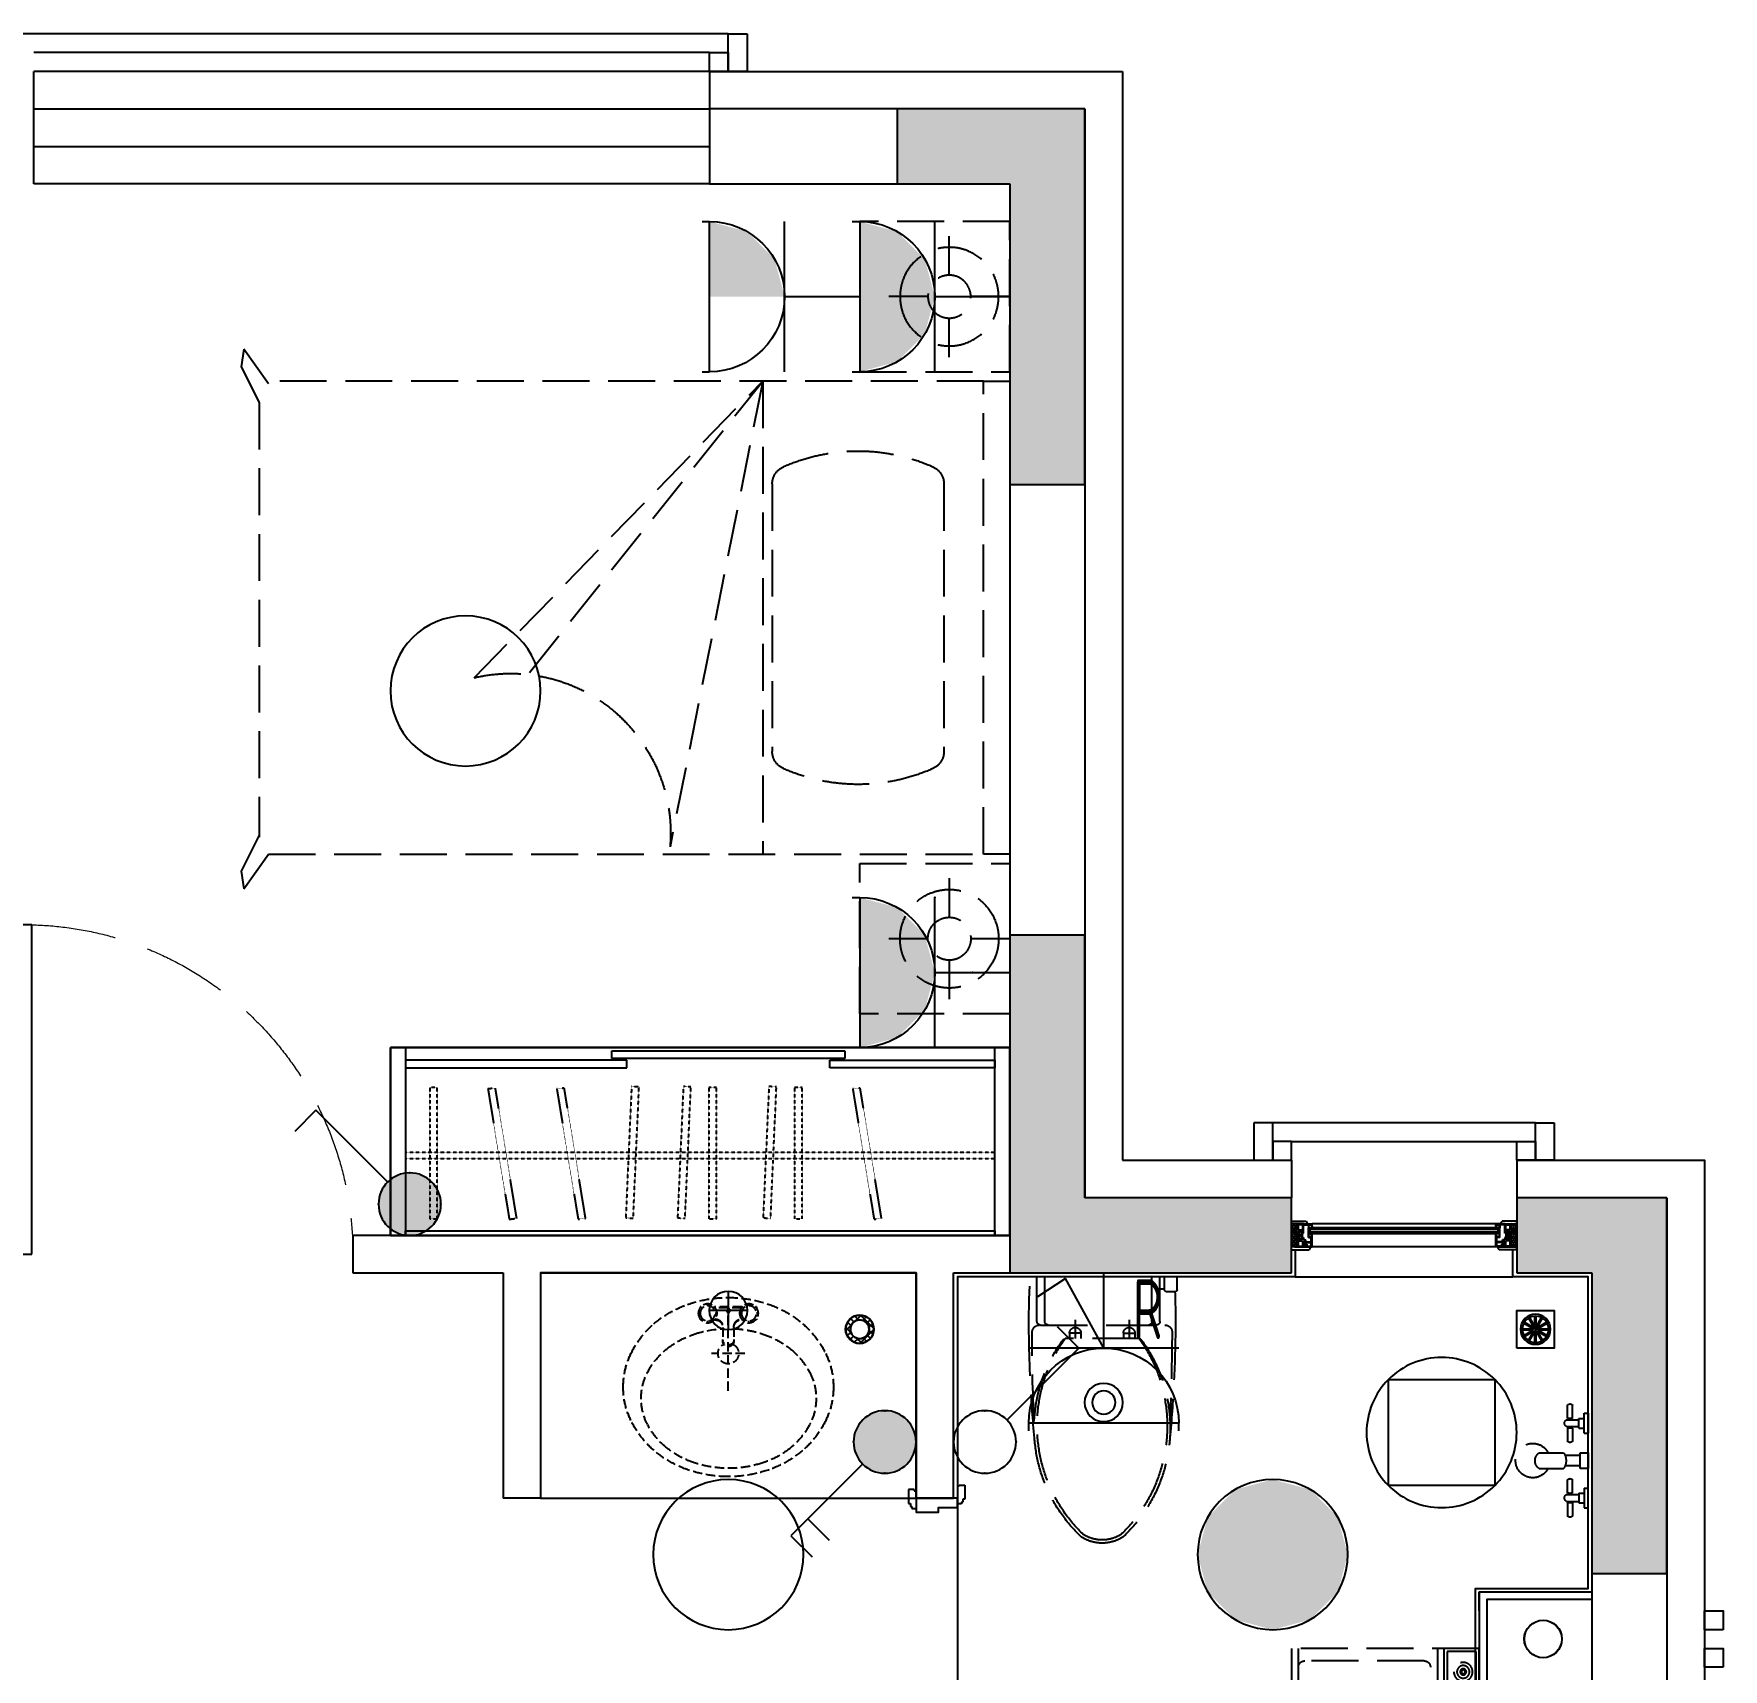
# Model space of a CAD drawing. Header units: millimetres. Extents: x -28014 to 297841, y -81741 to 47579.
# Drawn here: x 95933 to 100433, y 8376 to 12732 of the extents above; entities that cross this region are included whole.
import ezdxf
from ezdxf.enums import TextEntityAlignment as Align

# ---------------------------------------------------------------- set-up
doc = ezdxf.new("R2010")
doc.units = ezdxf.units.MM
doc.header["$MEASUREMENT"] = 0
doc.linetypes.add('__DASH', pattern=[0.35, 0.25, -0.1])
doc.linetypes.add('B1户型卧室平面图$0$DASH', pattern=[0.35, 0.25, -0.1])
for name, color, linetype in [('0-水', 1, 'Continuous'), ('A-楼面-下部', 23, 'Continuous'), ('A-楼面-厨卫', 6, 'Continuous'), ('A-楼面-家具', 8, 'Continuous'), ('A-楼面-装饰', 41, 'Continuous'), ('A-给排水-点位', 141, 'Continuous'), ('A-给排水-设备', 132, 'Continuous'), ('AR9-剪力墙（柱）填充', 250, 'Continuous'), ('AR9-剪力墙（柱）线', 6, 'Continuous'), ('AR9-墙线', 160, 'Continuous'), ('AR9-建筑幕墙（窗）', 12, 'Continuous'), ('DS-4BS-墙体完成面', 20, 'Continuous'), ('E-TEXT-PLAN-DJ', 7, 'Continuous'), ('EM-强电图标', 14, 'Continuous'), ('EQUIP-插座', 4, 'Continuous'), ('EQUIP-照明', 3, 'Continuous'), ('FC-平面高差线', 144, 'Continuous'), ('FF-厨卫（地坪隐）', 31, 'Continuous'), ('FF-活动家具', 51, 'Continuous'), ('FF-门', 20, 'Continuous'), ('FF-门套', 20, 'Continuous'), ('P-污水-立管', 50, 'Continuous'), ('RC-天花轮廓线', 30, 'Continuous'), ('SURFACE', 6, 'Continuous'), ('TEL_TEXT', 7, 'Continuous'), ('装饰', 152, 'Continuous')]:
    doc.layers.add(name, color=color, linetype=linetype)
doc.styles.add('_TEL_ATTDEF', font='GBENOR', dxfattribs={"width": 0.8, "height": 3, "bigfont": 'GBCBIG'})
doc.styles.add('_TEL_DIM', font='', dxfattribs={"width": 0.8, "height": 3.5})
doc.styles.get("Standard").update_dxf_attribs({"font": 'arial.ttf'})
doc.styles.add('tssd', font='hzs.shx', dxfattribs={"width": 0.7, "bigfont": 'hztxt.shx'})
doc.styles.get('_TEL_DIM').set_extended_font_data('SimSun')

# ---------------------------------------------------------------- blocks, each defined once
blk = doc.blocks.new('$plan$00003682')
at = {"layer": 'FF-厨卫（地坪隐）', "linetype": '__DASH', "ltscale": 100}
for p, q in [((-80, -42.1), (-75, -42.1)), ((-75, -24.6), (-75, -27.1)), ((-75, -24.6), (-72.9, -24.6)), ((-72.7, -24.4), (-69.1, -27.9)), ((-55, -22.1), (-55, -17.1)), ((-37.3, -24.4), (-40.9, -27.9)), ((-37.1, -24.6), (37.1, -24.6)), ((-35, -27.1), (35, -27.1)), ((-35, -42.1), (-30, -42.1)), ((0, -248.6), (0, -23.7)), ((35, -42.1), (30, -42.1)), ((37.3, -24.4), (40.9, -27.9)), ((55, -22.1), (55, -17.1)), ((72.7, -24.4), (69.1, -27.9)), ((72.9, -24.6), (75, -24.6)), ((75, -24.6), (75, -27.1)), ((80, -42.1), (75, -42.1)), ((-75, -57.1), (-75, -59.6)), ((-75, -59.6), (-72.9, -59.6)), ((-69.1, -56.2), (-72.7, -59.8)), ((-55, -67.1), (-55, -62.1)), ((-40.9, -56.2), (-37.3, -59.8)), ((-37.1, -59.6), (-35, -59.6)), ((-15, -79.6), (-15, -115.7)), ((15, -79.6), (15, -115.7)), ((35, -59.6), (37.1, -59.6)), ((40.9, -56.2), (37.3, -59.8)), ((55, -67.1), (55, -62.1)), ((69.1, -56.2), (72.7, -59.8)), ((72.9, -59.6), (75, -59.6)), ((75, -57.1), (75, -59.6)), ((-44.4, -149.1), (45.2, -149.1))]:
    blk.add_line(p, q, dxfattribs=at)
blk.add_lwpolyline([(0, 0, 0.084993), (-109.1, -18.7, 0.091836), (-198, -69.8, 0.103534), (-259.4, -149.2, 0.11365), (-280, -238.5, 0.11365), (-259.4, -327.8, 0.103534), (-198, -407.1, 0.091836), (-109.1, -458.3, 0.084993), (0, -477, 0.084993), (109.1, -458.3, 0.091836), (198, -407.1, 0.103534), (259.4, -327.8, 0.11365), (280, -238.5, 0.113649), (259.4, -149.2, 0.103534), (198, -69.8, 0.091836), (109.1, -18.7, 0.084993)], format="xyb", close=True, dxfattribs=at)
for centre, radius in [((-55, -42.1), 25), ((-55, -42.1), 20), ((0, -34.6), 5), ((55, -42.1), 25), ((55, -42.1), 20)]:
    blk.add_circle(centre, radius, dxfattribs=at)
for centre, radius, start, end in [((-0.8, -373.7), 291.1, 92.8021, 108.2982), ((-35, -77.1), 20, 0, 90), ((-35, -79.6), 20, 0, 90), ((35, -77.1), 20, 90, 180), ((35, -79.6), 20, 90, 180), ((-0.8, -373.7), 291.1, 71.7018, 86.8944), ((-17.8, -322.3), 236.9, 108.2981, 128.6018), ((0, -149.1), 27.5, 116.3454, 63.6546), ((0, -111.6), 15, 180, 0), ((0, -115.7), 15, 180, 0), ((16.2, -322.3), 236.9, 51.3982, 71.7019), ((-43.9, -289.6), 195, 128.6018, 152.5777), ((42.4, -289.6), 195, 27.4223, 51.3982), ((-84.1, -268.7), 149.8, 152.5778, 207.4222), ((82.5, -268.7), 149.8, 332.5778, 27.4222), ((-43.9, -247.9), 195, 207.4223, 231.3982), ((42.4, -247.9), 195, 308.6018, 332.5777), ((-17.8, -215.2), 236.9, 231.3982, 251.7019), ((16.2, -215.2), 236.9, 288.2981, 308.6018), ((-0.8, -163.7), 291.1, 251.7018, 288.2982)]:
    blk.add_arc(centre, radius, start, end, dxfattribs=at)
blk = doc.blocks.new('$plan$00003077')
at = {"layer": 'FF-厨卫（地坪隐）', "linetype": '__DASH', "ltscale": 500}
for p, q in [((-191.8, -8.3), (241.8, -8.3)), ((-191.8, -85.1), (-191.8, -8.3)), ((-137.6, -42.5), (-137.6, -25.9)), ((-54.2, -42.5), (-54.2, -25.9)), ((29.2, -42.5), (29.2, -25.9)), ((133.4, -85.1), (133.4, -8.3)), ((241.8, -8.3), (241.8, -85.1)), ((241.8, -85.1), (-191.8, -85.1)), ((-200.1, -93.4), (250.1, -93.4)), ((-200.1, -110.1), (250.1, -110.1)), ((-150.1, -129.9), (200.1, -129.9)), ((-166.8, -464.7), (-166.8, -146.5)), ((-33.3, -179.9), (-33.3, -163.2)), ((-33.3, -163.2), (33.3, -163.2)), ((33.3, -179.9), (-33.3, -179.9)), ((33.3, -163.2), (33.3, -179.9)), ((216.8, -146.5), (216.8, -464.7)), ((-200.1, -481.4), (250.1, -481.4))]:
    blk.add_line(p, q, dxfattribs=at)
blk.add_lwpolyline([(250.1, 0), (250.1, -499.9), (-200.1, -499.9), (-200.1, 0)], close=True, dxfattribs=at)
for centre, radius in [((-137.6, -42.5), 16.7), ((-54.2, -42.5), 16.7), ((29.2, -42.5), 16.7), ((187.6, -42.5), 25), ((187.6, -42.5), 16.7), ((187.6, -42.5), 8.34), ((187.6, -42.5), 5)]:
    blk.add_circle(centre, radius, dxfattribs=at)
for centre, start, end in [((-150.1, -146.5), 90, 180), ((200.1, -146.5), 0, 90), ((-150.1, -464.7), 180, 270), ((200.1, -464.7), 270, 0)]:
    blk.add_arc(centre, 16.7, start, end, dxfattribs=at)
blk = doc.blocks.new('A$C0310769C')
at = {"linetype": '__DASH', "lineweight": -3, "ltscale": 500}
for p, q in [((41.3, 113), (41.3, 148.1)), ((54.8, 113), (54.8, 148.1)), ((10, 126.4), (0, 126.4)), ((0, 126.4), (0, 73.6)), ((10, 73.6), (10, 126.4)), ((24.4, 112.8), (10, 112.8)), ((24.4, 87.1), (24.4, 112.8)), ((57.6, 109.2), (24.4, 109.2)), ((57.6, 90.7), (24.4, 90.7)), ((10, 73.6), (0, 73.6)), ((24.4, 87.1), (10, 87.1)), ((41.3, 86.9), (41.3, 51.8)), ((54.8, 86.9), (54.8, 51.8)), ((21, 14), (61.4, 14)), ((130.4, 21), (65.2, 21)), ((21, -14), (61.4, -14)), ((130.4, -21), (65.2, -21)), ((10, -72.7), (0, -72.7)), ((0, -125.5), (0, -72.7)), ((10, -72.7), (10, -125.5)), ((24.4, -86.2), (10, -86.2)), ((24.4, -86.2), (24.4, -111.9)), ((57.6, -89.8), (24.4, -89.8)), ((41.3, -86), (41.3, -50.9)), ((54.8, -86), (54.8, -50.9)), ((10, -125.5), (0, -125.5)), ((24.4, -111.9), (10, -111.9)), ((57.6, -108.3), (24.4, -108.3)), ((41.3, -112.1), (41.3, -147.2)), ((54.8, -112.1), (54.8, -147.2))]:
    blk.add_line(p, q, dxfattribs=at)
blk.add_lwpolyline([(21, 21), (0, 21), (0, -21), (21, -21)], close=True, dxfattribs=at)
for centre, radius, start, end in [((48, 142.2), 9.01, 41.2486, 138.7514), ((48, 134.5), 22.5, 252.5148, 287.4852), ((51.9, 100), 10.8, 301.2966, 58.7034), ((48, 65.4), 22.5, 72.5148, 107.4852), ((48, 57.7), 9.01, 221.2486, 318.7514), ((147.2, 0.4), 45.8, 207.9843, 153.2826), ((95.5, 0), 36.9, 145.2544, 202.2822), ((115.6, 0), 25.7, 305.1626, 54.8374), ((95.5, 0), 36.9, 202.2822, 214.7456), ((48, -56.8), 9.01, 41.2486, 138.7514), ((48, -64.5), 22.5, 252.5148, 287.4852), ((51.9, -99.1), 10.8, 301.2966, 58.7034), ((48, -133.6), 22.5, 72.5148, 107.4852), ((48, -141.3), 9.01, 221.2486, 318.7514)]:
    blk.add_arc(centre, radius, start, end, dxfattribs=at)
blk = doc.blocks.new('dfhfj')
at = {"layer": 'A-给排水-点位'}
h = blk.add_hatch(dxfattribs=at)
h.set_pattern_fill('ANSI31', color=8, scale=8, angle=-180)
h.set_pattern_definition([(225, (1565646.974, 637504.717), (8.9802561, -8.9802561), [])])
edge = h.paths.add_edge_path(flags=17)
edge.add_arc((1247419.2, 504550), 25, 0, 360)
edge = h.paths.add_edge_path()
edge.add_arc((1247419.2, 504550), 37.5, 0, 360)
at = {"layer": 'A-给排水-设备'}
for radius in [37.5, 25]:
    blk.add_circle((1247419.2, 504550), radius, dxfattribs=at)
blk = doc.blocks.new('淋浴间地漏')
at = {"layer": 'A-给排水-设备', "color": 8, "extrusion": (0, 0, -1)}
for p, q in [((-35, 1.5), (-5.6, 1.5)), ((-31, 16.2), (-5.6, 1.5)), ((-29.5, 18.8), (-4.1, 4.1)), ((-18.8, 29.5), (-4.1, 4.1)), ((-16.2, 31), (-1.5, 5.6)), ((-1.5, 35), (-1.5, 5.6)), ((1.5, 35), (1.5, 5.6)), ((16.2, 31), (1.5, 5.6)), ((18.8, 29.5), (4.1, 4.1)), ((29.5, 18.8), (4.1, 4.1)), ((31, 16.2), (5.6, 1.5)), ((5.6, 1.5), (35, 1.5)), ((-35, -1.5), (-5.6, -1.5)), ((-5.6, -1.5), (-31, -16.2)), ((-4.1, -4.1), (-29.5, -18.8)), ((-4.1, -4.1), (-18.8, -29.5)), ((-1.5, -5.6), (-16.2, -31)), ((-1.5, -5.6), (-1.5, -35)), ((1.5, -5.6), (16.2, -31)), ((1.5, -5.6), (1.5, -35)), ((4.1, -4.1), (29.5, -18.8)), ((4.1, -4.1), (18.8, -29.5)), ((5.6, -1.5), (35, -1.5)), ((5.6, -1.5), (31, -16.2))]:
    blk.add_line(p, q, dxfattribs=at)
at = {"layer": 'A-给排水-设备', "extrusion": (0, 0, -1)}
blk.add_lwpolyline([(50, 50), (-50, 50), (-50, -50), (50, -50)], close=True, dxfattribs=at)
blk.add_circle((0, 0), 40, dxfattribs=at)
at = {"layer": 'A-给排水-设备', "color": 8, "extrusion": (0, 0, -1)}
for radius in [35, 3]:
    blk.add_circle((0, 0), radius, dxfattribs=at)
blk = doc.blocks.new('大便器排水点')
at = {"layer": 'P-污水-立管'}
for radius in [51, 31]:
    blk.add_circle((0, 0), radius, dxfattribs=at)
blk = doc.blocks.new('排水栓')
at = {"layer": 'P-污水-立管'}
for p, q in [((0, 51), (0, -51)), ((-51, 0), (51, 0))]:
    blk.add_line(p, q, dxfattribs=at)
blk.add_circle((0, 0), 51, dxfattribs=at)
blk = doc.blocks.new('matong')
at = {"layer": 'FF-厨卫（地坪隐）', "linetype": '__DASH', "ltscale": 500}
for p, q in [((-195.1, -35.2), (-195.1, 0)), ((-195.1, 0), (195.1, 0)), ((-162.1, -35.2), (-162.1, 0)), ((-149.5, -119.2), (-149.5, 0)), ((-128.5, -119.2), (-128.5, 0)), ((-128.5, -119.2), (-128.5, 0)), ((156.9, -119.2), (156.9, 0)), ((177.9, -119.2), (177.9, 0)), ((-190.4, -39.9), (-166.8, -39.9)), ((-162.1, -32.8), (-149.5, -32.8)), ((168.4, -128.7), (-163.1, -128.7)), ((-67.6, -115), (-67.6, -164.3)), ((76, -115), (76, -164.3)), ((-98.7, -165.9), (-96.3, -165.9)), ((-94.7, -164.3), (103.1, -164.3)), ((-82.8, -150.1), (-82.8, -164.3)), ((-52.5, -150.1), (-82.8, -150.1)), ((-52.5, -150.1), (-52.5, -164.3)), ((60.9, -150.1), (91.1, -150.1)), ((60.9, -150.1), (60.9, -164.3)), ((91.1, -150.1), (91.1, -164.3)), ((107, -165.9), (104.6, -165.9))]:
    blk.add_line(p, q, dxfattribs=at)
for centre, radius, start, end in [((-190.4, -35.2), 4.73, 180, 270), ((2262.2, -120.1), 2453.2, 178.1261, 180.6997), ((-166.8, -35.2), 4.73, 270, 0), ((-1455.3, -119.8), 1654.8, 358.95, 4.1511), ((-163.1, -147.6), 18.9, 90, 179.1194), ((-140.1, -119.2), 9.45, 180, 270), ((-119.1, -119.2), 9.45, 180, 270), ((-67.6, -150.1), 15.1, 360, 180), ((76, -150.1), 15.1, 0, 180), ((147.5, -119.2), 9.45, 270, 0), ((168.4, -119.2), 9.45, 270, 0), ((171.5, -147.6), 18.9, 0.8806, 90), ((3295.2, -107), 3486.3, 180.7077, 185.4617), ((7303.4, -92.4), 7485.6, 180.42032, 182.24158), ((220.9, -402.8), 397.8, 143.4492, 226.9482), ((233, -397.2), 402, 144.5938, 226.0233), ((-224.6, -397.2), 402, 313.9767, 35.4062), ((-212.5, -402.8), 397.8, 313.0518, 36.5508), ((-3286.9, -107), 3486.3, 354.5384, 359.2923), ((-3196.4, -187.6), 3387.1, 356.6562, 0.682), ((4.2, -606.5), 102.9, 237.7954, 302.2047), ((4.2, -606.5), 94.5, 237.7954, 302.2047)]:
    blk.add_arc(centre, radius, start, end, dxfattribs=at)
blk = doc.blocks.new('400床头柜')
at = {"layer": 'FF-活动家具', "linetype": '__DASH', "ltscale": 500}
for p, q in [((200, 0), (200, -104.2)), ((38.7, -161.4), (142.9, -161.4)), ((257.1, -161.4), (361.3, -161.4)), ((200, -218.4), (200, -322.7))]:
    blk.add_line(p, q, dxfattribs=at)
blk.add_lwpolyline([(0, -400), (0, 0), (400, 0), (400, -400)], close=True, dxfattribs=at)
for radius in [131.3, 57.1]:
    blk.add_circle((200, -161.3), radius, dxfattribs=at)
blk = doc.blocks.new('小户型1200床')
at = {"layer": 'FF-活动家具', "linetype": '__DASH', "ltscale": 500}
for p, q in [((40, -1974.8), (40, -70)), ((1300, -70), (1300, -1979.7)), ((1026.1, -175.8), (313.9, -175.8)), ((1300, -658.5), (40, -658.5)), ((1300, -658.5), (60, -905.2)), ((1026.1, -633), (313.9, -633)), ((510, -1426.8), (1300, -658.5)), ((524.1, -1279.6), (1300, -658.5)), ((-51.7, -2040.3), (40, -1974.8)), ((1293.2, -1974.8), (1384.9, -2040.3)), ((90.5, -2000), (-4.6, -2047.6)), ((1242.8, -2000), (85.5, -2000)), ((1337.9, -2047.6), (1242.8, -2000)), ((-4.6, -2047.6), (-51.7, -2040.3)), ((1384.9, -2040.3), (1337.9, -2047.6))]:
    blk.add_line(p, q, dxfattribs=at)
blk.add_lwpolyline([(1300, -70), (1300, 0), (40, 0), (40, -70)], close=True, dxfattribs=at)
for centre, radius, start, end in [((313.9, -225.6), 50, 90, 156.1601), ((1026.1, -225.6), 50, 23.8399, 90), ((718.2, -404.3), 492.1, 156.184, 203.8399), ((621.8, -404.3), 492.1, 336.1601, 23.816), ((313.9, -583), 50, 203.8399, 270), ((1026.1, -583), 50, 270, 336.1601), ((95.9, -1329.2), 425.5, 346.739, 94.8385)]:
    blk.add_arc(centre, radius, start, end, dxfattribs=at)
blk = doc.blocks.new('s54deg2541')
at = {"layer": 'A-楼面-家具', "color": 0, "xscale": -1}
blk.add_blockref('400床头柜', (40839, 5184.6), dxfattribs=at)
at = {"layer": 'A-楼面-家具'}
blk.add_blockref('小户型1200床', (40824, 5184.6), dxfattribs=at)
at = {"layer": 'A-楼面-家具', "color": 0}
blk.add_blockref('400床头柜', (42149, 5184.6), dxfattribs=at)
blk = doc.blocks.new('$DorLib2D$00000001')
for p, q in [((0.45, 0.975), (0.5, 0.975)), ((0.45, 0), (0.45, 0.975)), ((0.5, 0), (0.5, 0.975)), ((0.5, 0), (0.45, 0))]:
    blk.add_line(p, q)
at = {"color": 8, "linetype": '__DASH', "lineweight": 13}
blk.add_arc((0.475, 0), 0.975, 91.4693, 180, dxfattribs=at)
blk = doc.blocks.new('$WINLIB2D$00000001')
at = {"color": 0}
for points in [[(-0.5, 0.5), (-0.5, -0.5)], [(-0.5, 0.5), (0.5, 0.5)], [(0.5, -0.5), (0.5, 0.5)], [(0.5, 0.1667), (-0.5, 0.1667)], [(0.5, -0.1667), (-0.5, -0.1667)], [(-0.5, -0.5), (0.5, -0.5)]]:
    blk.add_lwpolyline(points, dxfattribs=at)
blk = doc.blocks.new('zz7')
at = {"layer": 'AR9-剪力墙（柱）填充'}
for points in [[(14900, -200), (14900, -1000), (15100, -1000), (15100, 0), (14600, 0), (14600, -200)], [(15650, -3100), (15650, -2900), (15100, -2900), (15100, -2200), (14900, -2200), (14900, -3100)], [(16250, -3100), (16450, -3100), (16450, -3900), (16650, -3900), (16650, -2900), (16250, -2900)]]:
    blk.add_hatch(color=256, dxfattribs=at).paths.add_polyline_path(points)
at = {"layer": 'AR9-剪力墙（柱）线'}
for p, q in [((15100, 0), (14600, 0)), ((14600, 0), (14600, -200)), ((15100, -1000), (15100, 0)), ((14600, -200), (14900, -200)), ((14900, -200), (14900, -1000)), ((14900, -1000), (15100, -1000)), ((15100, -2200), (14900, -2200)), ((14900, -2200), (14900, -3100)), ((15100, -2900), (15100, -2200)), ((15650, -2900), (15100, -2900)), ((15650, -3100), (15650, -2900)), ((16650, -2900), (16250, -2900)), ((16250, -2900), (16250, -3100)), ((16650, -3900), (16650, -2900)), ((14900, -3100), (15650, -3100)), ((16250, -3100), (16450, -3100)), ((16450, -3100), (16450, -3900)), ((16450, -3900), (16650, -3900))]:
    blk.add_line(p, q, dxfattribs=at)
blk = doc.blocks.new('FADSASDFADSFFASD')
for p, q in [((772946.1, 351903.4), (772941.1, 351903.4)), ((772941.1, 351903.4), (772941.1, 351856.4)), ((772946.1, 351906.4), (772961.1, 351906.4)), ((772946.1, 351906.4), (772946.1, 351903.4)), ((772961.1, 351906.4), (772961.1, 351869.4)), ((772952.1, 351856.4), (772941.1, 351856.4)), ((772956.1, 351861.4), (772952.1, 351861.4)), ((772952.1, 351861.4), (772952.1, 351856.4)), ((772961.1, 351869.4), (772956.1, 351869.4)), ((772956.1, 351869.4), (772956.1, 351861.4))]:
    blk.add_line(p, q)
blk.add_arc((772959.1, 351899.4), 2, 0, 0)
blk = doc.blocks.new('*U248')
blk.add_lwpolyline([(130, 70), (130, 45), (20, 45), (20, 82), (80, 82), (80, 70), (130, 70)])
at = {"rotation": 180}
blk.add_blockref('FADSASDFADSFFASD', (772961.1, 351928.4), dxfattribs=at)
at = {"xscale": -1, "rotation": 180}
blk.add_blockref('FADSASDFADSFFASD', (-772811.1, 351916.4), dxfattribs=at)
blk = doc.blocks.new('*U249')
at = {"layer": 'AR9-建筑幕墙（窗）'}
h = blk.add_hatch(dxfattribs=at)
h.set_pattern_fill('HONEY', color=250, scale=2.333308)
h.set_pattern_definition([(2e-09, (-50793.7736, 158863.649), (5.55618969, 3.20786685), [3.70412646, -7.40825292]), (120, (-50793.7736, 158863.649), (-5.55618903, 3.207867997), [3.70412646, -7.40825292]), (60, (-50793.7736, 158863.649), (6.64e-07, 6.415734844), [-7.40825292, 3.70412646])])
h.paths.add_polyline_path([(-28.1, 330.1), (33.1, 330.1), (33.1, 345.7), (-28.1, 345.7)])
h = blk.add_hatch(dxfattribs=at)
h.set_pattern_fill('HONEY', color=250, scale=2.333308)
h.set_pattern_definition([(2e-09, (-50793.7736, 158609.3308), (5.55618969, 3.20786685), [3.70412646, -7.40825292]), (120, (-50793.7736, 158609.3308), (-5.55618903, 3.207867997), [3.70412646, -7.40825292]), (60, (-50793.7736, 158609.3308), (6.64e-07, 6.415734844), [-7.40825292, 3.70412646])])
h.paths.add_polyline_path([(-28.1, -238.8), (33.1, -238.8), (33.1, -254.3), (-28.1, -254.3)])
for p, q in [((-35.8, 345.7), (-35.8, 306.8)), ((40.8, 345.7), (-35.8, 345.7)), ((-28.1, 330.1), (-28.1, 345.7)), ((-28.1, 330.1), (-28.1, 345.7)), ((-28.1, 325.4), (-28.1, 345.7)), ((-28.1, 313.8), (-28.1, 330.1)), ((33.1, 301.2), (33.1, 345.7)), ((33.1, 301.2), (33.1, 345.7)), ((33.1, 296.5), (33.1, 345.7)), ((33.1, 337.9), (33.1, 290.5)), ((40.8, 345.7), (40.8, 298.9)), ((-28.1, 313.8), (-28.1, 300.6)), ((-28.1, 300.6), (-28.1, 290.5)), ((-28.1, -199.1), (-28.1, 290.5)), ((-21.8, 290.5), (-28.1, 290.5)), ((-21.8, 290.5), (-17.9, 290.5)), ((-17.9, -199.1), (-17.9, 290.5)), ((-1.6, -199.1), (-1.6, 290.5)), ((2.3, 290.5), (-1.6, 290.5)), ((33.1, 290.5), (2.3, 290.5)), ((33.1, -199.1), (33.1, 290.5)), ((-35.8, -254.3), (-35.8, -215.4)), ((-21.8, -199.1), (-28.1, -199.1)), ((-28.1, -209.2), (-28.1, -199.1)), ((-28.1, -222.4), (-28.1, -209.2)), ((-28.1, -222.4), (-28.1, -238.8)), ((-21.8, -199.1), (-17.9, -199.1)), ((2.3, -199.1), (-1.6, -199.1)), ((33.1, -199.1), (2.3, -199.1)), ((33.1, -246.5), (33.1, -199.1)), ((33.1, -205.1), (33.1, -254.3)), ((33.1, -209.9), (33.1, -254.3)), ((33.1, -209.9), (33.1, -254.3)), ((40.8, -254.3), (40.8, -207.5)), ((40.8, -254.3), (-35.8, -254.3)), ((-28.1, -234), (-28.1, -254.3)), ((-28.1, -238.8), (-28.1, -254.3)), ((-28.1, -238.8), (-28.1, -254.3))]:
    blk.add_line(p, q, dxfattribs=at)
at = {"layer": 'AR9-建筑幕墙（窗）', "color": 8}
for p, q in [((-28.1, 330.1), (-12.5, 330.1)), ((-25.7, 316.1), (-25.7, 327.8)), ((-25.7, 327.8), (-12.5, 327.8)), ((-25.7, 316.1), (-12.5, 316.1)), ((-12.5, 330.1), (-12.5, 337.9)), ((-12.5, 337.9), (-5.5, 337.9)), ((-12.5, 327.8), (-12.5, 316.1)), ((-10.2, 330.1), (-10.2, 335.6)), ((-5.5, 335.6), (-10.2, 335.6)), ((-10.2, 330.1), (30.7, 330.1)), ((-10.2, 327.8), (-6.3, 327.8)), ((-10.2, 327.8), (-10.2, 316.1)), ((-10.2, 316.1), (-6.3, 316.1)), ((-6.3, 327.8), (-6.3, 327)), ((-6.3, 327), (-3.9, 327)), ((-6.3, 316.1), (-6.3, 316.9)), ((-6.3, 316.9), (-3.9, 316.9)), ((-5.5, 337.9), (-5.5, 335.6)), ((-3.9, 327), (-3.9, 330.1)), ((-3.9, 316.9), (-3.9, 313.8)), ((1.1, 324.7), (1.1, 319.2)), ((3.4, 324.7), (3.4, 319.2)), ((8.5, 327), (8.5, 330.1)), ((10.8, 327), (8.5, 327)), ((10.8, 316.9), (8.5, 316.9)), ((8.5, 316.9), (8.5, 313.8)), ((10.8, 327.8), (14.7, 327.8)), ((10.8, 327.8), (10.8, 327)), ((10.8, 316.1), (10.8, 316.9)), ((10.8, 316.1), (14.7, 316.1)), ((14.7, 327.8), (14.7, 316.1)), ((17.1, 327.8), (30.7, 327.8)), ((17.1, 327.8), (17.1, 316.1)), ((17.1, 316.1), (30.7, 316.1)), ((33.1, 337.9), (26.1, 337.9)), ((26.1, 337.9), (26.1, 335.6)), ((26.1, 335.6), (30.7, 335.6)), ((30.7, 335.6), (30.7, 330.1)), ((30.7, 327.8), (30.7, 316.1)), ((-25.7, 313.8), (-25.7, 300.6)), ((-3.9, 313.8), (-25.7, 313.8)), ((-25.7, 300.6), (-21.8, 300.6)), ((-25.7, 298.2), (-25.7, 292.8)), ((-25.7, 298.2), (-21.8, 298.2)), ((-21.8, 292.8), (-25.7, 292.8)), ((-25.7, 292.8), (-21.8, 292.8)), ((-21.8, 300.6), (-21.8, 298.2)), ((-21.8, 300.6), (-17.9, 300.6)), ((-21.8, 292.8), (-21.8, 290.5)), ((-17.9, 300.6), (-17.9, 290.5)), ((-13.3, 300.6), (-17.9, 300.6)), ((-13.3, -209.2), (-13.3, 300.6)), ((-6.3, 300.6), (-13.3, 300.6)), ((-6.3, 295.9), (-13.3, 300.6)), ((-6.3, 300.6), (-13.3, 295.9)), ((-6.3, 295.9), (-13.3, 295.9)), ((-6.3, -209.2), (-6.3, 300.6)), ((-1.6, 300.6), (-6.3, 300.6)), ((-1.6, 300.6), (-1.6, 290.5)), ((2.3, 300.6), (-1.6, 300.6)), ((8.5, 300.6), (2.3, 300.6)), ((2.3, 300.6), (2.3, 298.2)), ((6.2, 298.2), (2.3, 298.2)), ((6.2, 292.8), (2.3, 292.8)), ((2.3, 292.8), (2.3, 290.5)), ((6.2, 298.2), (6.2, 292.8)), ((8.5, 313.8), (10.8, 313.8)), ((8.5, 300.6), (8.5, 292.8)), ((19.4, 292.8), (8.5, 292.8)), ((10.8, 313.8), (14.7, 313.8)), ((14.7, 313.8), (14.7, 307.6)), ((19.4, 307.6), (14.7, 307.6)), ((17.1, 313.8), (30.7, 313.8)), ((17.1, 309.9), (17.1, 313.8)), ((17.1, 313.8), (17.1, 309.9)), ((19.4, 309.9), (17.1, 309.9)), ((19.4, 309.9), (17.1, 309.9)), ((19.4, 309.9), (19.4, 307.6)), ((19.4, 309.9), (19.4, 292.8)), ((21.7, 313.8), (21.7, 292.8)), ((30.7, 292.8), (21.7, 292.8)), ((26.1, 313.8), (26.1, 305.2)), ((26.1, 305.2), (30.7, 305.2)), ((28.4, 309.9), (30.7, 309.9)), ((28.4, 309.9), (28.4, 307.6)), ((28.4, 307.6), (33.1, 307.6)), ((30.7, 313.8), (30.7, 309.9)), ((30.7, 305.2), (30.7, 292.8)), ((-21.8, -201.4), (-25.7, -201.4)), ((-25.7, -201.4), (-21.8, -201.4)), ((-25.7, -206.9), (-25.7, -201.4)), ((-25.7, -206.9), (-21.8, -206.9)), ((-25.7, -222.4), (-25.7, -209.2)), ((-25.7, -209.2), (-21.8, -209.2)), ((-3.9, -222.4), (-25.7, -222.4)), ((-25.7, -224.8), (-25.7, -236.4)), ((-25.7, -224.8), (-12.5, -224.8)), ((-21.8, -201.4), (-21.8, -199.1)), ((-21.8, -209.2), (-21.8, -206.9)), ((-21.8, -209.2), (-17.9, -209.2)), ((-17.9, -209.2), (-17.9, -199.1)), ((-13.3, -209.2), (-17.9, -209.2)), ((-6.3, -204.5), (-13.3, -204.5)), ((-6.3, -204.5), (-13.3, -209.2)), ((-6.3, -209.2), (-13.3, -204.5)), ((-6.3, -209.2), (-13.3, -209.2)), ((-12.5, -236.4), (-12.5, -224.8)), ((-10.2, -224.8), (-6.3, -224.8)), ((-10.2, -236.4), (-10.2, -224.8)), ((-1.6, -209.2), (-6.3, -209.2)), ((-6.3, -224.8), (-6.3, -225.5)), ((-3.9, -225.5), (-3.9, -222.4)), ((-1.6, -209.2), (-1.6, -199.1)), ((2.3, -209.2), (-1.6, -209.2)), ((2.3, -201.4), (2.3, -199.1)), ((6.2, -201.4), (2.3, -201.4)), ((6.2, -206.9), (2.3, -206.9)), ((2.3, -209.2), (2.3, -206.9)), ((8.5, -209.2), (2.3, -209.2)), ((6.2, -206.9), (6.2, -201.4)), ((19.4, -201.4), (8.5, -201.4)), ((8.5, -209.2), (8.5, -201.4)), ((8.5, -225.5), (8.5, -222.4)), ((8.5, -222.4), (10.8, -222.4)), ((10.8, -222.4), (14.7, -222.4)), ((10.8, -224.8), (14.7, -224.8)), ((10.8, -224.8), (10.8, -225.5)), ((14.7, -222.4), (14.7, -216.2)), ((19.4, -216.2), (14.7, -216.2)), ((14.7, -236.4), (14.7, -224.8)), ((19.4, -218.5), (17.1, -218.5)), ((17.1, -218.5), (17.1, -222.4)), ((17.1, -222.4), (17.1, -218.5)), ((19.4, -218.5), (17.1, -218.5)), ((17.1, -222.4), (30.7, -222.4)), ((17.1, -224.8), (30.7, -224.8)), ((17.1, -236.4), (17.1, -224.8)), ((19.4, -218.5), (19.4, -201.4)), ((19.4, -218.5), (19.4, -216.2)), ((30.7, -201.4), (21.7, -201.4)), ((21.7, -222.4), (21.7, -201.4)), ((26.1, -213.9), (30.7, -213.9)), ((26.1, -222.4), (26.1, -213.9)), ((28.4, -216.2), (33.1, -216.2)), ((28.4, -218.5), (28.4, -216.2)), ((28.4, -218.5), (30.7, -218.5)), ((30.7, -213.9), (30.7, -201.4)), ((30.7, -222.4), (30.7, -218.5)), ((30.7, -236.4), (30.7, -224.8)), ((-28.1, -238.8), (-12.5, -238.8)), ((-25.7, -236.4), (-12.5, -236.4)), ((-12.5, -238.8), (-12.5, -246.5)), ((-12.5, -246.5), (-5.5, -246.5)), ((-10.2, -236.4), (-6.3, -236.4)), ((-10.2, -238.8), (-10.2, -244.2)), ((-10.2, -238.8), (30.7, -238.8)), ((-5.5, -244.2), (-10.2, -244.2)), ((-6.3, -225.5), (-3.9, -225.5)), ((-6.3, -236.4), (-6.3, -235.7)), ((-6.3, -235.7), (-3.9, -235.7)), ((-5.5, -246.5), (-5.5, -244.2)), ((-3.9, -235.7), (-3.9, -238.8)), ((1.1, -233.3), (1.1, -227.9)), ((3.4, -233.3), (3.4, -227.9)), ((10.8, -225.5), (8.5, -225.5)), ((10.8, -235.7), (8.5, -235.7)), ((8.5, -235.7), (8.5, -238.8)), ((10.8, -236.4), (10.8, -235.7)), ((10.8, -236.4), (14.7, -236.4)), ((17.1, -236.4), (30.7, -236.4)), ((26.1, -246.5), (26.1, -244.2)), ((26.1, -244.2), (30.7, -244.2)), ((33.1, -246.5), (26.1, -246.5)), ((30.7, -244.2), (30.7, -238.8))]:
    blk.add_line(p, q, dxfattribs=at)
for points in [[(1.1, 324.7), (-7.8, 324.7), (-7.8, 319.2), (1.1, 319.2)], [(10.8, 327), (-6.3, 327)], [(-6.3, 316.9), (10.8, 316.9)], [(3.4, 319.2), (12.4, 319.2), (12.4, 324.7), (3.4, 324.7)], [(14.7, 316.9), (14.7, 316.9), (14.7, 327)], [(1.1, -233.3), (-7.8, -233.3), (-7.8, -227.9), (1.1, -227.9)], [(-6.3, -225.5), (10.8, -225.5)], [(10.8, -235.7), (-6.3, -235.7)], [(3.4, -227.9), (12.4, -227.9), (12.4, -233.3), (3.4, -233.3)], [(14.7, -225.5), (14.7, -225.5), (14.7, -235.7)]]:
    blk.add_lwpolyline(points, dxfattribs=at)
at = {"layer": 'AR9-建筑幕墙（窗）'}
for centre, start, end in [((-26.2, 319), 231.816, 263.2576), ((31.2, 311.1), 276.7424, 308.184), ((-26.2, -227.6), 96.7424, 128.184), ((31.2, -219.7), 51.816, 83.2576)]:
    blk.add_arc(centre, 15.5, start, end, dxfattribs=at)
blk = doc.blocks.new('$equip$00001147')
blk.add_circle((0, 0), 0.5)
at = {"flags": 9}
blk.add_attdef('A', (0, 0), '', height=0.00002, dxfattribs=at)
blk = doc.blocks.new('$equip$00001178')
blk.add_circle((0, 0), 0.5)
for points in [[(0, 0.5), (0, 0.5), (-0.25, 0.433), (0.25, 0.433)], [(-0.25, 0.433), (0.25, 0.433), (-0.433, 0.25), (0.433, 0.25)], [(-0.433, 0.25), (0.433, 0.25), (-0.5, 0), (0.5, 0)], [(-0.433, -0.25), (0.433, -0.25), (-0.5, 0), (0.5, 0)], [(-0.25, -0.433), (0.25, -0.433), (-0.433, -0.25), (0.433, -0.25)], [(0, -0.5), (0, -0.5), (-0.25, -0.433), (0.25, -0.433)]]:
    blk.add_solid(points)
at = {"flags": 9}
blk.add_attdef('A', (0, 0), '', height=0.00002, dxfattribs=at)
blk = doc.blocks.new('$equip$00001962')
for p, q in [((0.147, 0.356), (0.625, 0.833)), ((0.625, 0.833), (0.766, 0.692))]:
    blk.add_line(p, q)
blk.add_circle((0, 0.208), 0.208)
for p in [(0, 0.417), (-0.208, 0.208), (0.208, 0.208), (0, 0)]:
    blk.add_point(p)
for points in [[(-0.104, 0.389), (0.104, 0.389), (-0.18, 0.313), (0.18, 0.313)], [(0, 0.417), (0, 0.417), (-0.104, 0.389), (0.104, 0.389)], [(-0.18, 0.313), (0.18, 0.313), (-0.208, 0.208), (0.208, 0.208)], [(-0.18, 0.104), (0.18, 0.104), (-0.208, 0.208), (0.208, 0.208)], [(-0.104, 0.028), (0.104, 0.028), (-0.18, 0.104), (0.18, 0.104)], [(0, 0), (0, 0), (-0.104, 0.028), (0.104, 0.028)]]:
    blk.add_solid(points)
at = {"layer": 'TEL_TEXT', "style": '_TEL_DIM', "flags": 1}
blk.add_attdef('A', text='', height=0.00002, dxfattribs=at).set_placement((0, 0), align=Align.MIDDLE_CENTER)
blk = doc.blocks.new('$equip$00001222')
for p, q in [((0.147, 0.356), (0.625, 0.833)), ((0.625, 0.833), (0.766, 0.692))]:
    blk.add_line(p, q)
blk.add_circle((0, 0.208), 0.208)
at = {"layer": 'EQUIP-照明'}
for p in [(0, 0.417), (-0.208, 0.208), (0.208, 0.208), (0, 0)]:
    blk.add_point(p, dxfattribs=at)
at = {"layer": 'EQUIP-照明', "flags": 9}
blk.add_attdef('A', (0, 0), '', height=0.00002, dxfattribs=at)
blk = doc.blocks.new('HC001971220247')
at = {"color": 0}
for p, q in [((-1.414, 1.414), (1.414, 1.414)), ((-1.414, -1.414), (-1.414, 1.414)), ((1.414, 1.414), (1.414, -1.414)), ((1.414, -1.414), (-1.414, -1.414))]:
    blk.add_line(p, q, dxfattribs=at)
at = {"color": 0, "linetype": 'Continuous'}
for start, end in [(90, 135), (45, 90), (135, 180), (0, 45), (180, 225), (315, 0), (225, 270), (270, 315)]:
    blk.add_arc((0, 0), 2, start, end, dxfattribs=at)
at = {"layer": 'E-TEXT-PLAN-DJ', "color": 0, "style": 'tssd', "width": 0.7}
blk.add_attdef('PSFHATT', (4, -2), '', height=2.5, dxfattribs=at)
blk = doc.blocks.new('$equip$00001963')
for p, q in [((0.147, 0.356), (0.625, 0.833)), ((0.625, 0.833), (0.766, 0.692)), ((0.512, 0.72), (0.653, 0.579))]:
    blk.add_line(p, q)
blk.add_circle((0, 0.208), 0.208)
for p in [(0, 0.417), (-0.208, 0.208), (0.208, 0.208), (0, 0)]:
    blk.add_point(p)
for points in [[(-0.104, 0.389), (0.104, 0.389), (-0.18, 0.313), (0.18, 0.313)], [(0, 0.417), (0, 0.417), (-0.104, 0.389), (0.104, 0.389)], [(-0.18, 0.313), (0.18, 0.313), (-0.208, 0.208), (0.208, 0.208)], [(-0.18, 0.104), (0.18, 0.104), (-0.208, 0.208), (0.208, 0.208)], [(-0.104, 0.028), (0.104, 0.028), (-0.18, 0.104), (0.18, 0.104)], [(0, 0), (0, 0), (-0.104, 0.028), (0.104, 0.028)]]:
    blk.add_solid(points)
at = {"layer": 'TEL_TEXT', "style": '_TEL_DIM', "flags": 1}
blk.add_attdef('A', text='', height=0.00002, dxfattribs=at).set_placement((0, 0), align=Align.MIDDLE_CENTER)
blk = doc.blocks.new('awrawraw')
at = {"layer": 'EQUIP-照明'}
for name, p, xscale, yscale, zscale in [('$equip$00001147', (564321, 71460.7), -400, 400, 400), ('$equip$00001962', (564172.4, 70010.7), -400, 400, 400), ('HC001971220247', (566921, 69485.7), 100, 100, 100), ('$equip$00001147', (565021, 69160.7), -400, 400, 400), ('$equip$00001178', (566471, 69160.7), -400, 400, 400)]:
    blk.add_blockref(name, p, dxfattribs=dict(at, xscale=xscale, yscale=yscale, zscale=zscale))
at = {"layer": 'EQUIP-照明', "xscale": -400, "yscale": 400, "zscale": 400}
for name, p, rotation in [('$equip$00001222', (565621, 69460.7), 270), ('$equip$00001963', (565521, 69460.7), 90)]:
    blk.add_blockref(name, p, dxfattribs=dict(at, rotation=rotation))
blk = doc.blocks.new('A$Cab11e3a1')
at = {"layer": 'EQUIP-照明'}
blk.add_blockref('awrawraw', (-563821, -65410.7), dxfattribs=at)
blk = doc.blocks.new('$equip_U$00000182(PC214董文军)')
for p, q in [((-0.5, 1.05), (-0.5, 1)), ((0.5, 1.05), (0.5, 1)), ((-0.5, 1), (0.5, 1)), ((0.5, 0.5), (-0.5, 0.5)), ((0, 0.5), (0, 0))]:
    blk.add_line(p, q)
blk.add_arc((0, 1), 0.5, 180, 0)
for p in [(-0.5, 0.5), (0.5, 0.5), (0, 0.25), (0, 0)]:
    blk.add_point(p)
for points in [[(0.433, 0.75), (-0.433, 0.75), (0.5, 1), (-0.5, 1)], [(0.25, 0.567), (-0.25, 0.567), (0.433, 0.75), (-0.433, 0.75)], [(0, 0.5), (0, 0.5), (0.25, 0.567), (-0.25, 0.567)]]:
    blk.add_solid(points)
at = {"color": 7, "flags": 1}
for tag in ['A', 'REMARK']:
    blk.add_attdef(tag, text='', height=0.00002, dxfattribs=at).set_placement((0, 0), align=Align.MIDDLE_CENTER)
blk = doc.blocks.new('$equip_U$00000135(PC214董文军)')
for p, q in [((-0.5, 1.05), (-0.5, 1)), ((0.5, 1.05), (0.5, 1)), ((0.5, 1), (-0.5, 1)), ((0.5, 0.5), (-0.5, 0.5)), ((0, 0.5), (-0.255, 0.037)), ((0, 0.5), (0, 0)), ((-0.255, 0.037), (-0.441, 0.158))]:
    blk.add_line(p, q)
blk.add_arc((0, 1), 0.5, 180, 0)
at = {"color": 7, "style": '_TEL_DIM', "width": 0.7}
blk.add_attdef('$TEXT$', text='', height=0.4, dxfattribs=at).set_placement((0.293, 0.24), align=Align.MIDDLE_CENTER)
at = {"color": 7, "style": '_TEL_DIM', "flags": 1}
for tag in ['A', 'REMARK']:
    blk.add_attdef(tag, text='', height=0.00002, dxfattribs=at).set_placement((0, 0), align=Align.MIDDLE_CENTER)
blk = doc.blocks.new('$equip_U$00000140(PC214董文军)')
for p, q in [((-0.5, 1.05), (-0.5, 1)), ((0.5, 1.05), (0.5, 1)), ((0.5, 1), (-0.5, 1)), ((0.5, 0.5), (-0.5, 0.5)), ((0, 0.5), (0, 0))]:
    blk.add_line(p, q)
blk.add_arc((0, 1), 0.5, 180, 0)
for points in [[(0, 0.75), (-0.433, 0.75), (0, 1), (-0.5, 1)], [(0, 0.567), (-0.25, 0.567), (0, 0.75), (-0.433, 0.75)], [(0, 0.5), (0, 0.5), (0, 0.567), (-0.25, 0.567)]]:
    blk.add_solid(points)
at = {"color": 7, "style": '_TEL_DIM', "flags": 1}
for tag in ['A', 'REMARK']:
    blk.add_attdef(tag, text='', height=0.00002, dxfattribs=at).set_placement((0, 0), align=Align.MIDDLE_CENTER)
blk = doc.blocks.new('dtyhdtyds')
at = {"layer": 'EQUIP-插座', "xscale": -400, "yscale": 400, "zscale": 400, "rotation": 90}
for name, p in [('$equip_U$00000140(PC214董文军)', (265679.1, 72510.7)), ('$equip_U$00000182(PC214董文军)', (266079.1, 72510.7)), ('$equip_U$00000182(PC214董文军)', (266079.1, 70710.7))]:
    blk.add_blockref(name, p, dxfattribs=at)
at = {"layer": 'EQUIP-插座'}
ref = blk.add_blockref('$equip_U$00000135(PC214董文军)', (266329.1, 69910.7), dxfattribs=dict(at, xscale=-400, yscale=400, zscale=400, rotation=180))
ref.add_attrib('$TEXT$', 'R', dxfattribs={"layer": '0', "color": 7, "height": 160, "style": '_TEL_ATTDEF', "width": 0.7}).set_placement((266446.2, 69814.7), align=Align.MIDDLE_CENTER)
blk = doc.blocks.new('A$C0f04074c')
at = {"layer": 'EQUIP-插座'}
blk.add_blockref('dtyhdtyds', (-264129.1, -65410.7), dxfattribs=at)

msp = doc.modelspace()

# ---------------------------------------------------------------- linework, layer by layer
at = {"layer": 'A-楼面-下部', "ltscale": 0.01}
for points in [[(97783.222, 12731.506), (95883.222, 12731.506)], [(99933.222, 9831.506), (99233.222, 9831.506)]]:
    msp.add_lwpolyline(points, dxfattribs=at)
at = {"layer": 'A-楼面-厨卫'}
msp.add_lwpolyline([(99783.221, 8531.506), (99783.221, 8581.506)], dxfattribs=at)
at = {"layer": 'A-楼面-家具', "color": 8, "linetype": 'Continuous'}
for p, q in [((96883.221, 9531.506), (96883.221, 10031.506)), ((96883.221, 10031.506), (96923.221, 10031.506)), ((96923.221, 10031.506), (96923.221, 9531.506)), ((97513.221, 9998.173), (96923.221, 9998.173)), ((96923.221, 9998.173), (96923.221, 9977.339)), ((97473.221, 10002.339), (97473.221, 10023.173)), ((97473.221, 10023.173), (98093.221, 10023.173)), ((98093.221, 10002.339), (97473.221, 10002.339)), ((97513.221, 9977.339), (97513.221, 9998.173)), ((98053.221, 9977.339), (98053.221, 9998.173)), ((98053.221, 9998.173), (98493.221, 9998.173)), ((98093.221, 10023.173), (98093.221, 10002.339)), ((98493.221, 9531.506), (98493.221, 10031.506)), ((98493.221, 10031.506), (98533.221, 10031.506)), ((98493.221, 9998.173), (98493.221, 9977.339)), ((98533.221, 10031.506), (98533.221, 9531.506)), ((96923.221, 9977.339), (97513.221, 9977.339)), ((98493.221, 9977.339), (98053.221, 9977.339)), ((96923.221, 9531.506), (96883.221, 9531.506)), ((98533.221, 9531.506), (98493.221, 9531.506))]:
    msp.add_line(p, q, dxfattribs=at)
at = {"layer": 'A-楼面-家具', "color": 8}
for p, q in [((96883.221, 10031.506), (96883.221, 9531.506)), ((98533.221, 10031.506), (96883.221, 10031.506)), ((98533.221, 9531.506), (98533.221, 10031.506)), ((96923.221, 9531.506), (96923.221, 9544.006)), ((96923.221, 9544.006), (98493.221, 9544.006)), ((98493.221, 9544.006), (98493.221, 9531.506)), ((96883.221, 9531.506), (98533.221, 9531.506)), ((98493.221, 9531.506), (96923.221, 9531.506))]:
    msp.add_line(p, q, dxfattribs=at)
at = {"layer": 'A-楼面-家具'}
for p, q in [((96883.221, 10031.506), (98533.221, 10031.506)), ((96883.221, 9531.506), (96883.221, 10031.506)), ((98533.221, 10031.506), (98533.221, 9531.506)), ((98533.221, 9531.506), (96883.221, 9531.506))]:
    msp.add_line(p, q, dxfattribs=at)
at = {"layer": 'A-楼面-家具', "color": 8, "linetype": 'B1户型卧室平面图$0$DASH', "ltscale": 0.5}
for p, q in [((97007.881, 9925.322), (96987.881, 9925.322)), ((96987.881, 9925.322), (96987.881, 9575.322)), ((97007.881, 9575.322), (97007.881, 9925.322)), ((97162.792, 9923.713), (97142.975, 9921.458)), ((97142.975, 9921.458), (97199.795, 9574.676)), ((97219.611, 9576.931), (97162.792, 9923.713)), ((97346.213, 9923.713), (97326.397, 9921.458)), ((97326.397, 9921.458), (97383.217, 9574.676)), ((97403.033, 9576.931), (97346.213, 9923.713)), ((97525.451, 9927.835), (97509.945, 9578.074)), ((97545.438, 9927.22), (97525.451, 9927.835)), ((97529.932, 9577.459), (97545.438, 9927.22)), ((97663.457, 9927.835), (97647.951, 9578.074)), ((97683.443, 9927.22), (97663.457, 9927.835)), ((97667.937, 9577.459), (97683.443, 9927.22)), ((97751.588, 9925.322), (97731.588, 9925.322)), ((97731.588, 9925.322), (97731.588, 9575.322)), ((97751.588, 9575.322), (97751.588, 9925.322)), ((97891.372, 9927.835), (97875.866, 9578.074)), ((97911.358, 9927.22), (97891.372, 9927.835)), ((97895.852, 9577.459), (97911.358, 9927.22)), ((97979.503, 9925.322), (97959.503, 9925.322)), ((97959.503, 9925.322), (97959.503, 9575.322)), ((97979.503, 9575.322), (97979.503, 9925.322)), ((98134.413, 9923.713), (98114.597, 9921.458)), ((98114.597, 9921.458), (98171.417, 9574.676)), ((98191.233, 9576.931), (98134.413, 9923.713)), ((98493.221, 9752.339), (96923.221, 9752.339)), ((98493.221, 9735.673), (96923.221, 9735.673)), ((96987.881, 9575.322), (97007.881, 9575.322)), ((97199.795, 9574.676), (97219.611, 9576.931)), ((97383.217, 9574.676), (97403.033, 9576.931)), ((97509.945, 9578.074), (97529.932, 9577.459)), ((97647.951, 9578.074), (97667.937, 9577.459)), ((97731.588, 9575.322), (97751.588, 9575.322)), ((97875.866, 9578.074), (97895.852, 9577.459)), ((97959.503, 9575.322), (97979.503, 9575.322)), ((98171.417, 9574.676), (98191.233, 9576.931))]:
    msp.add_line(p, q, dxfattribs=at)
at = {"layer": 'A-楼面-装饰', "ltscale": 0.01}
for points in [[(97733.222, 12681.506), (95933.222, 12681.506)], [(99283.221, 9781.506), (99883.221, 9781.506)]]:
    msp.add_lwpolyline(points, dxfattribs=at)
at = {"layer": 'A-给排水-设备'}
msp.add_circle((99953.221, 8456.798), 50, dxfattribs=at)
at = {"layer": 'A-给排水-设备', "ltscale": 0.01}
msp.add_circle((99953.72, 8456.798), 50, dxfattribs=at)
at = {"layer": 'AR9-墙线'}
for p, q in [((98733.221, 12531.506), (97733.221, 12531.506)), ((97733.221, 12531.506), (97733.221, 12331.506)), ((98733.221, 12531.506), (98733.221, 9631.506)), ((97733.221, 12331.506), (98533.221, 12331.506)), ((98533.221, 12331.506), (98533.221, 9531.506)), ((99283.221, 9631.506), (98733.221, 9631.506)), ((99283.221, 9431.506), (99283.221, 9631.506)), ((100283.221, 9631.506), (99883.221, 9631.506)), ((99883.221, 9631.506), (99883.221, 9431.506)), ((100283.221, 9631.506), (100283.221, 7831.506)), ((97183.221, 9531.506), (96783.221, 9531.506)), ((96783.221, 9531.506), (96783.221, 9431.506)), ((97183.221, 9531.506), (98383.221, 9531.506)), ((98383.221, 9531.506), (98533.221, 9531.506)), ((96783.221, 9431.506), (97183.221, 9431.506)), ((97183.221, 9431.506), (97183.221, 8831.506)), ((97283.221, 9431.506), (97283.221, 8831.506)), ((97283.221, 9431.506), (98283.221, 9431.506)), ((98283.221, 9431.506), (98283.221, 8831.506)), ((98383.221, 8831.506), (98383.221, 9431.506)), ((98383.221, 9431.506), (98633.221, 9431.506)), ((98633.221, 9431.506), (99283.221, 9431.506)), ((99883.221, 9431.506), (100083.221, 9431.506)), ((100083.221, 9431.506), (100083.221, 7931.506)), ((97283.221, 8831.506), (97183.221, 8831.506)), ((98283.221, 8831.506), (98383.221, 8831.506))]:
    msp.add_line(p, q, dxfattribs=at)
for points in [[(100083.221, 8581.506), (99783.221, 8581.506), (99783.221, 8181.506)], [(100083.221, 8561.506), (99803.221, 8561.506), (99803.221, 8181.506)]]:
    msp.add_lwpolyline(points, dxfattribs=at)
at = {"layer": 'DS-4BS-墙体完成面'}
msp.add_line((99293.22, 9421.506), (99873.221, 9421.506), dxfattribs=at)
for points in [[(98393.221, 8031.506), (98393.221, 7941.506), (99773.221, 7941.506), (99773.221, 8591.506), (100073.221, 8591.506), (100073.222, 9421.506), (99873.221, 9421.506), (99873.221, 9493.173)], [(99293.221, 9493.173), (99293.22, 9421.506), (98393.221, 9421.506), (98393.221, 8831.506)]]:
    msp.add_lwpolyline(points, dxfattribs=at)
at = {"layer": 'FC-平面高差线', "color": 144}
msp.add_line((98393.221, 8831.506), (98393.221, 8031.506), dxfattribs=at)
msp.add_lwpolyline([(100283.222, 9731.506), (100383.222, 9731.506), (100383.222, 3281.506), (100283.222, 3281.506)], dxfattribs=at)
at = {"layer": 'FF-厨卫（地坪隐）'}
msp.add_lwpolyline([(98283.221, 8831.506), (98283.221, 9431.506), (97283.221, 9431.506), (97283.221, 8831.506)], close=True, dxfattribs=at)
at = {"layer": 'SURFACE'}
for p, q in [((97733.221, 12631.506), (97733.221, 12531.506)), ((97733.221, 12631.506), (98833.221, 12631.506)), ((98833.221, 12631.506), (98833.221, 9731.506)), ((98833.221, 9731.506), (99283.221, 9731.506)), ((99283.221, 9731.506), (99283.221, 9631.506)), ((99883.221, 9731.506), (99883.221, 9631.506)), ((99883.221, 9731.506), (100283.221, 9731.506))]:
    msp.add_line(p, q, dxfattribs=at)
at = {"layer": '装饰'}
for points in [[(97833.221, 12731.506), (97833.221, 12631.506), (97783.221, 12631.506), (97783.221, 12731.506)], [(97783.221, 12631.506), (97733.221, 12631.506), (97733.221, 12681.506), (97783.221, 12681.506)], [(99183.221, 9831.506), (99183.221, 9731.506), (99233.221, 9731.506), (99233.221, 9831.506)], [(99983.221, 9831.506), (99983.221, 9731.506), (99933.221, 9731.506), (99933.221, 9831.506)], [(99233.221, 9731.506), (99283.221, 9731.506), (99283.221, 9781.506), (99233.221, 9781.506)], [(99933.221, 9731.506), (99883.221, 9731.506), (99883.221, 9781.506), (99933.221, 9781.506)], [(100433.222, 8481.506), (100383.222, 8481.506), (100383.222, 8531.506), (100433.222, 8531.506)], [(100433.222, 8381.506), (100383.222, 8381.506), (100383.222, 8431.506), (100433.222, 8431.506)]]:
    msp.add_lwpolyline(points, close=True, dxfattribs=at)

# ---------------------------------------------------------------- block references
msp.add_blockref('zz7', (83633.221, 12531.506))
at = {"layer": '0-水', "rotation": 180}
msp.add_blockref('dfhfj', (1345552.412, 513831.506), dxfattribs=at)
at = {"layer": '0-水', "xscale": -1, "rotation": 180}
msp.add_blockref('dfhfj', (-1149285.97, 513831.506), dxfattribs=at)
at = {"layer": 'A-给排水-设备', "extrusion": (0, 0, -1), "xscale": -1, "zscale": -1, "rotation": 270}
msp.add_blockref('淋浴间地漏', (-99933.221, 9281.506), dxfattribs=at)
at = {"layer": 'AR9-建筑幕墙（窗）', "xscale": -1800, "yscale": 300, "zscale": -1800}
msp.add_blockref('$WINLIB2D$00000001', (96833.221, 12481.506), dxfattribs=at)
at = {"layer": 'AR9-建筑幕墙（窗）', "xscale": -1, "rotation": 90}
msp.add_blockref('*U249', (99628.903, 9534.006), dxfattribs=at)
at = {"layer": 'EM-强电图标'}
msp.add_blockref('A$C0f04074c', (96583.221, 4931.506), dxfattribs=at)
at = {"layer": 'FF-厨卫（地坪隐）', "xscale": -1}
for name, p in [('matong', (98783.221, 9421.506)), ('A$C0310769C', (100073.221, 8931.506))]:
    msp.add_blockref(name, p, dxfattribs=at)
at = {"layer": 'FF-厨卫（地坪隐）', "extrusion": (0, 0, -1), "zscale": -1}
msp.add_blockref('$plan$00003682', (-97783.221, 9366.094), dxfattribs=at)
at = {"layer": 'FF-厨卫（地坪隐）', "xscale": -1, "rotation": 270}
msp.add_blockref('$plan$00003077', (99783.221, 8181.631), dxfattribs=at)
at = {"layer": 'FF-活动家具', "xscale": -1, "rotation": 270}
msp.add_blockref('s54deg2541', (93348.622, -30317.448), dxfattribs=at)
at = {"layer": 'FF-门', "xscale": -900, "yscale": 900, "zscale": -900}
msp.add_blockref('$DorLib2D$00000001', (96333.221, 9481.506), dxfattribs=at)
at = {"layer": 'FF-门套', "xscale": -1, "rotation": 180}
msp.add_blockref('*U248', (98263.221, 8876.506), dxfattribs=at)
at = {"layer": 'P-污水-立管', "xscale": -1}
for name, p in [('排水栓', (97783.221, 9331.506)), ('大便器排水点', (98783.221, 9086.506))]:
    msp.add_blockref(name, p, dxfattribs=at)
at = {"layer": 'RC-天花轮廓线'}
msp.add_blockref('A$Cab11e3a1', (96583.221, 4931.506), dxfattribs=at)

doc.saveas('drawing.dxf')
